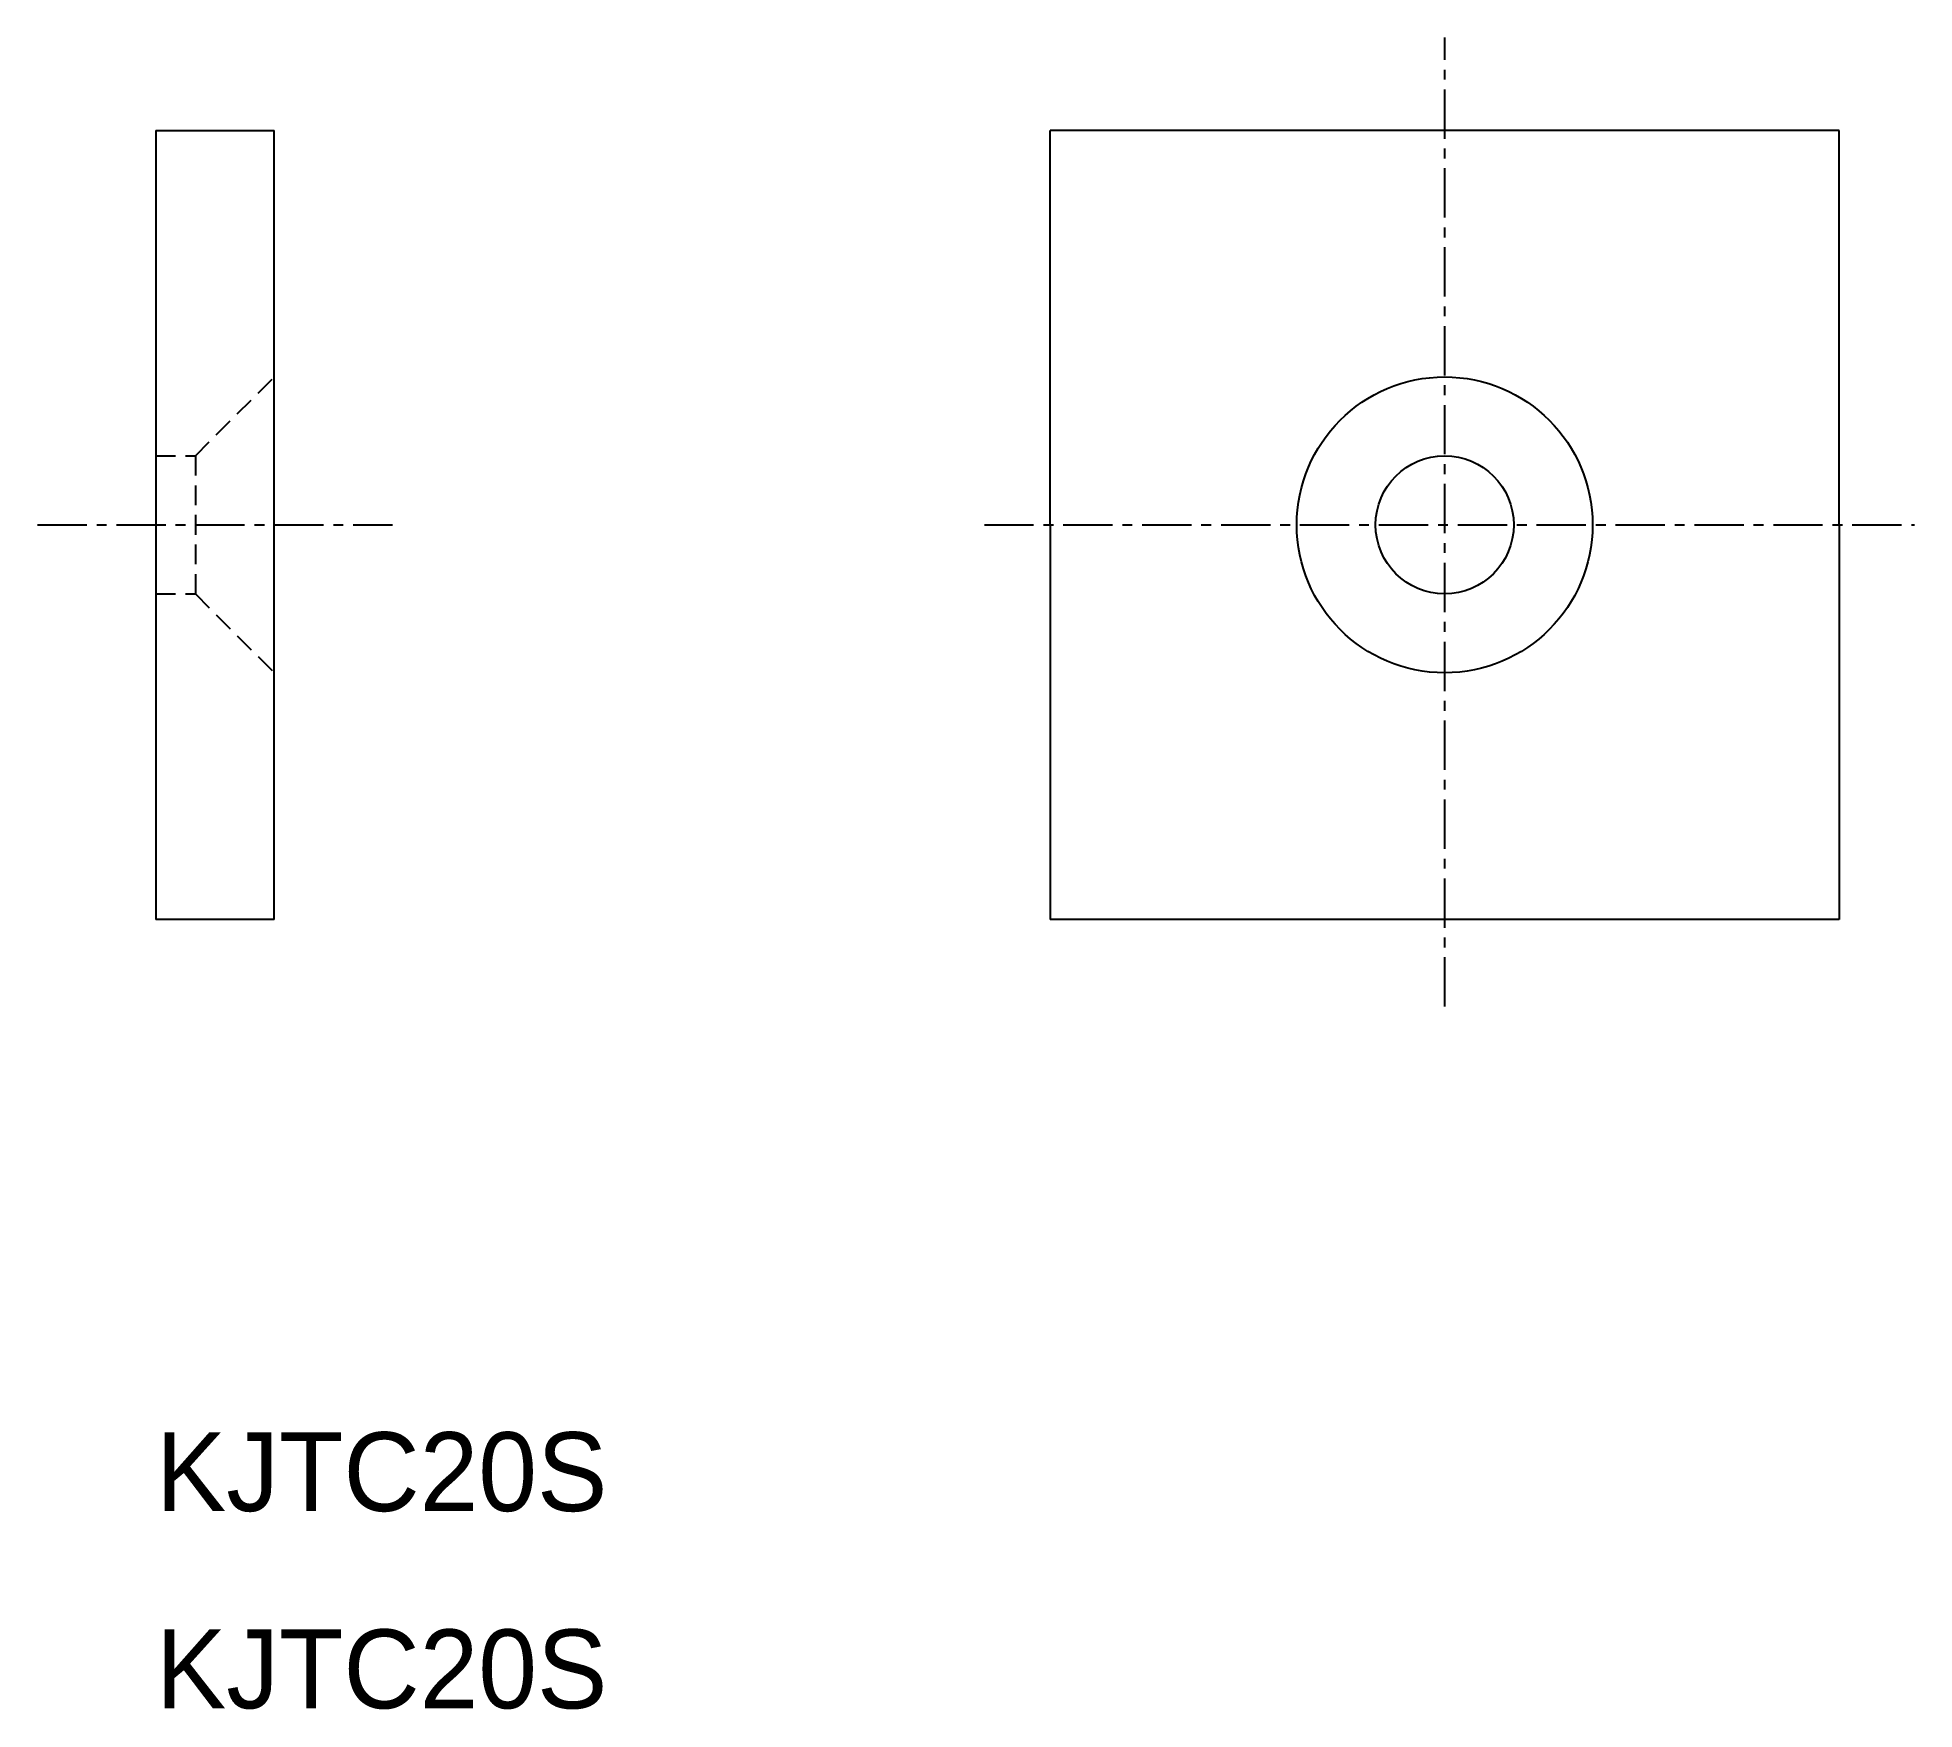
# Model space of a CAD drawing. Extents: x -926.8 to -879.2, y -1150.6 to -1108.2.
import ezdxf

# ---------------------------------------------------------------- set-up
doc = ezdxf.new("R2010")
doc.units = 0
doc.linetypes.add('CENTER', pattern=[2, 1.25, -0.25, 0.25, -0.25])
doc.linetypes.add('DASHED', pattern=[0.75, 0.5, -0.25])
doc.layers.get('0').update_dxf_attribs({"linetype": 'CONTINUOUS'})
doc.layers.add('CENTER', color=1, linetype='CENTER')

msp = doc.modelspace()

# ---------------------------------------------------------------- linework, layer by layer
at = {"color": 7, "linetype": 'CONTINUOUS'}
for p, q in [((-923.816, -1110.586), (-920.816, -1110.586)), ((-923.816, -1110.586), (-923.816, -1130.586)), ((-920.816, -1130.586), (-920.816, -1110.586)), ((-881.147, -1110.586), (-901.147, -1110.586)), ((-901.147, -1120.586), (-901.147, -1110.586)), ((-881.147, -1120.586), (-881.147, -1110.586)), ((-901.147, -1120.586), (-901.147, -1130.586)), ((-881.147, -1120.586), (-881.147, -1130.586)), ((-920.816, -1130.586), (-923.816, -1130.586)), ((-881.147, -1130.586), (-901.147, -1130.586))]:
    msp.add_line(p, q, dxfattribs=at)
at = {"color": 3, "linetype": 'DASHED'}
for p, q in [((-922.816, -1118.836), (-920.816, -1116.836)), ((-923.816, -1118.836), (-922.816, -1118.836)), ((-922.816, -1118.836), (-922.816, -1122.336)), ((-923.816, -1122.336), (-922.816, -1122.336)), ((-922.816, -1122.336), (-920.816, -1124.336))]:
    msp.add_line(p, q, dxfattribs=at)
at = {"color": 7, "linetype": 'CONTINUOUS'}
for radius in [3.75, 1.75]:
    msp.add_circle((-891.147, -1120.586), radius, dxfattribs=at)
at = {"layer": 'CENTER', "color": 1, "linetype": 'CENTER'}
for p, q in [((-891.147, -1132.798), (-891.147, -1108.233)), ((-926.816, -1120.586), (-917.816, -1120.586)), ((-902.816, -1120.586), (-879.239, -1120.586))]:
    msp.add_line(p, q, dxfattribs=at)

# ---------------------------------------------------------------- texts
at = {"color": 7, "linetype": 'CONTINUOUS'}
for p in [(-923.816, -1145.586), (-923.816, -1150.586)]:
    msp.add_text('KJTC20S', height=2, dxfattribs=at).set_placement(p)

doc.saveas('drawing.dxf')
